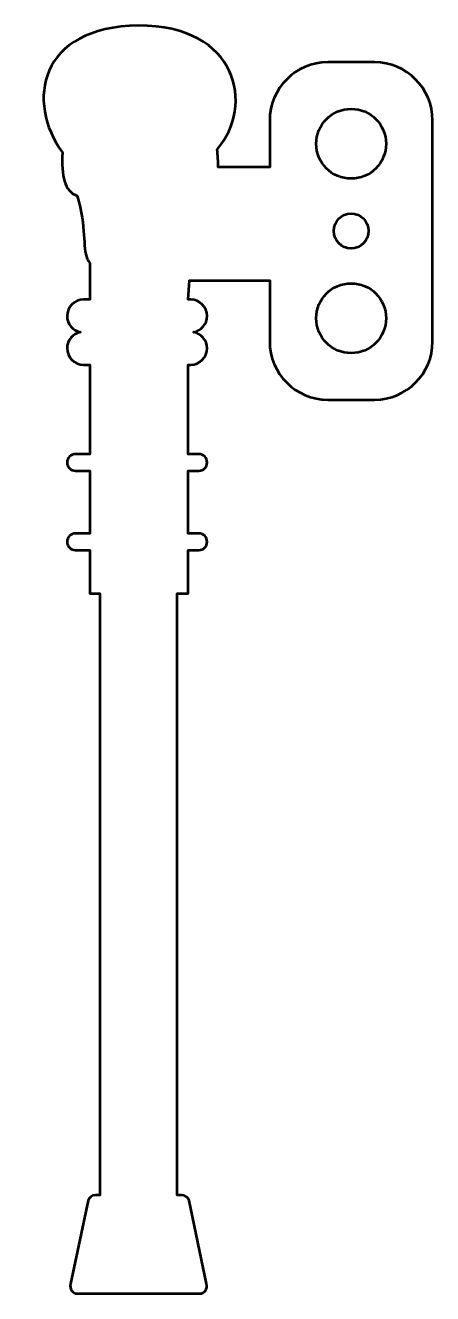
# Model space of a CAD drawing. Header units: centimetres. Extents: x -11.8 to -8.3, y -15.5 to -4.5.
import ezdxf

# ---------------------------------------------------------------- set-up
doc = ezdxf.new("R2010")
doc.units = ezdxf.units.CM
doc.header["$MEASUREMENT"] = 0
doc.layers.add('Layer 1', color=7, linetype='Continuous')

msp = doc.modelspace()

# ---------------------------------------------------------------- linework, layer by layer
at = {"layer": 'Layer 1', "lineweight": 53}
for centre, major_axis in [((-9.02889, -5.5658), (0, 0.3)), ((-9.02889, -5.5658), (0, 0.3)), ((-9.02889, -6.3158), (0, 0.15)), ((-9.02889, -7.0658), (0, 0.3)), ((-9.02889, -7.0658), (0, 0.3))]:
    msp.add_ellipse(centre, major_axis=major_axis, ratio=1, dxfattribs=at)
msp.add_open_spline([(-9.72889, -7.2658), (-9.72889, -7.2658), (-9.72889, -6.74128), (-9.72889, -6.74128), (-9.72889, -6.74128), (-9.72889, -6.74128), (-10.41873, -6.74128), (-10.41873, -6.74128), (-10.41873, -6.74128), (-10.41873, -6.74128), (-10.42911, -6.90556), (-10.42911, -6.90556), (-10.42911, -6.90556), (-10.42911, -6.90556), (-10.40726, -6.90556), (-10.40726, -6.90556), (-10.40726, -6.90556), (-10.32973, -6.90556), (-10.26627, -6.96899), (-10.26627, -7.04656), (-10.26627, -7.04656), (-10.26627, -7.11568), (-10.31669, -7.1736), (-10.38255, -7.18538), (-10.38255, -7.18538), (-10.31669, -7.19715), (-10.26627, -7.25507), (-10.26627, -7.32419), (-10.26627, -7.32419), (-10.26627, -7.40175), (-10.32973, -7.46519), (-10.40726, -7.46519), (-10.40726, -7.46519), (-10.40726, -7.46519), (-10.42911, -7.46519), (-10.42911, -7.46519), (-10.42911, -7.46519), (-10.42911, -7.46519), (-10.42911, -8.23388), (-10.42911, -8.23388), (-10.42911, -8.23388), (-10.42911, -8.23388), (-10.33784, -8.23388), (-10.33784, -8.23388), (-10.33784, -8.23388), (-10.29848, -8.23388), (-10.26628, -8.26607), (-10.26628, -8.30542), (-10.26628, -8.30542), (-10.26628, -8.3448), (-10.29848, -8.37699), (-10.33784, -8.37699), (-10.33784, -8.37699), (-10.33784, -8.37699), (-10.42911, -8.37699), (-10.42911, -8.37699), (-10.42911, -8.37699), (-10.42911, -8.37699), (-10.42911, -8.91582), (-10.42911, -8.91582), (-10.42911, -8.91582), (-10.42911, -8.91582), (-10.33784, -8.91582), (-10.33784, -8.91582), (-10.33784, -8.91582), (-10.29848, -8.91582), (-10.26628, -8.94802), (-10.26628, -8.98739), (-10.26628, -8.98739), (-10.26628, -9.02677), (-10.29848, -9.05897), (-10.33784, -9.05897), (-10.33784, -9.05897), (-10.33784, -9.05897), (-10.42911, -9.05897), (-10.42911, -9.05897), (-10.42911, -9.05897), (-10.42911, -9.05897), (-10.42911, -9.43124), (-10.42911, -9.43124), (-10.42911, -9.43124), (-10.42911, -9.43124), (-10.52455, -9.43124), (-10.52455, -9.43124), (-10.52455, -9.43124), (-10.52455, -9.43124), (-10.52455, -14.60436), (-10.52455, -14.60436), (-10.52455, -14.60436), (-10.52455, -14.60436), (-10.48577, -14.60436), (-10.48577, -14.60436), (-10.48577, -14.60436), (-10.45561, -14.60436), (-10.42683, -14.62392), (-10.42167, -14.64842), (-10.42167, -14.64842), (-10.42167, -14.64842), (-10.27083, -15.36597), (-10.27083, -15.36597), (-10.27083, -15.36597), (-10.26119, -15.41168), (-10.2881, -15.45024), (-10.33091, -15.45024), (-10.33091, -15.45024), (-10.33091, -15.45024), (-11.37988, -15.45024), (-11.37988, -15.45024), (-11.37988, -15.45024), (-11.42267, -15.45024), (-11.44957, -15.41168), (-11.43997, -15.36597), (-11.43997, -15.36597), (-11.43997, -15.36597), (-11.2891, -14.64842), (-11.2891, -14.64842), (-11.2891, -14.64842), (-11.28397, -14.62392), (-11.25516, -14.60436), (-11.22502, -14.60436), (-11.22502, -14.60436), (-11.22502, -14.60436), (-11.18725, -14.60436), (-11.18725, -14.60436), (-11.18725, -14.60436), (-11.18725, -14.60436), (-11.18725, -9.43124), (-11.18725, -9.43124), (-11.18725, -9.43124), (-11.18725, -9.43124), (-11.27394, -9.43124), (-11.27394, -9.43124), (-11.27394, -9.43124), (-11.27394, -9.43124), (-11.27394, -9.05897), (-11.27394, -9.05897), (-11.27394, -9.05897), (-11.27394, -9.05897), (-11.39822, -9.05897), (-11.39822, -9.05897), (-11.39822, -9.05897), (-11.43759, -9.05897), (-11.46979, -9.02677), (-11.46979, -8.98739), (-11.46979, -8.98739), (-11.46979, -8.94802), (-11.43759, -8.91582), (-11.39822, -8.91582), (-11.39822, -8.91582), (-11.39822, -8.91582), (-11.27394, -8.91582), (-11.27394, -8.91582), (-11.27394, -8.91582), (-11.27394, -8.91582), (-11.27394, -8.37699), (-11.27394, -8.37699), (-11.27394, -8.37699), (-11.27394, -8.37699), (-11.39822, -8.37699), (-11.39822, -8.37699), (-11.39822, -8.37699), (-11.43759, -8.37699), (-11.46979, -8.3448), (-11.46979, -8.30542), (-11.46979, -8.30542), (-11.46979, -8.26607), (-11.43759, -8.23388), (-11.39822, -8.23388), (-11.39822, -8.23388), (-11.39822, -8.23388), (-11.27394, -8.23388), (-11.27394, -8.23388), (-11.27394, -8.23388), (-11.27394, -8.23388), (-11.27394, -7.46519), (-11.27394, -7.46519), (-11.27394, -7.46519), (-11.27394, -7.46519), (-11.32879, -7.46519), (-11.32879, -7.46519), (-11.32879, -7.46519), (-11.40634, -7.46519), (-11.46979, -7.40175), (-11.46979, -7.32419), (-11.46979, -7.32419), (-11.46979, -7.25507), (-11.41938, -7.19715), (-11.35351, -7.18538), (-11.35351, -7.18538), (-11.41938, -7.1736), (-11.46979, -7.11568), (-11.46979, -7.04656), (-11.46979, -7.04656), (-11.46979, -6.96899), (-11.40634, -6.90556), (-11.32879, -6.90556), (-11.32879, -6.90556), (-11.32879, -6.90556), (-11.27394, -6.90556), (-11.27394, -6.90556), (-11.27394, -6.90556), (-11.27394, -6.90556), (-11.27394, -6.59307), (-11.27394, -6.59307), (-11.27394, -6.59307), (-11.28229, -6.58097), (-11.29013, -6.56837), (-11.29727, -6.55514), (-11.29727, -6.55514), (-11.33761, -6.45347), (-11.30339, -6.28704), (-11.38177, -6.01476), (-11.38177, -6.01476), (-11.49014, -5.97311), (-11.52238, -5.84353), (-11.50872, -5.64233), (-11.50872, -5.64233), (-11.82779, -5.20484), (-11.70984, -4.55978), (-10.85671, -4.54977), (-10.85671, -4.54977), (-10.0027, -4.54832), (-9.85495, -5.2344), (-10.18003, -5.61413), (-10.18003, -5.61413), (-10.17449, -5.66768), (-10.17038, -5.71898), (-10.17023, -5.76627), (-10.17023, -5.76627), (-10.17023, -5.76627), (-9.72889, -5.76627), (-9.72889, -5.76627), (-9.72889, -5.76627), (-9.72889, -5.76627), (-9.72889, -5.3658), (-9.72889, -5.3658), (-9.72889, -5.3658), (-9.72889, -5.08966), (-9.50503, -4.8658), (-9.22889, -4.8658), (-9.22889, -4.8658), (-9.22889, -4.8658), (-8.82889, -4.8658), (-8.82889, -4.8658), (-8.82889, -4.8658), (-8.55275, -4.8658), (-8.32889, -5.08966), (-8.32889, -5.3658), (-8.32889, -5.3658), (-8.32889, -5.3658), (-8.32889, -7.2658), (-8.32889, -7.2658), (-8.32889, -7.2658), (-8.32889, -7.54194), (-8.55275, -7.7658), (-8.82889, -7.7658), (-8.82889, -7.7658), (-8.82889, -7.7658), (-9.22889, -7.7658), (-9.22889, -7.7658), (-9.22889, -7.7658), (-9.50503, -7.7658), (-9.72889, -7.54194), (-9.72889, -7.2658)], degree=3, knots=[0, 0, 0, 0, 0.01492537, 0.01492537, 0.01492537, 0.01492537, 0.02985075, 0.02985075, 0.02985075, 0.02985075, 0.04477612, 0.04477612, 0.04477612, 0.04477612, 0.05970149, 0.05970149, 0.05970149, 0.05970149, 0.07462687, 0.07462687, 0.07462687, 0.07462687, 0.08955224, 0.08955224, 0.08955224, 0.08955224, 0.10447761, 0.10447761, 0.10447761, 0.10447761, 0.11940299, 0.11940299, 0.11940299, 0.11940299, 0.13432836, 0.13432836, 0.13432836, 0.13432836, 0.14925373, 0.14925373, 0.14925373, 0.14925373, 0.1641791, 0.1641791, 0.1641791, 0.1641791, 0.17910448, 0.17910448, 0.17910448, 0.17910448, 0.19402985, 0.19402985, 0.19402985, 0.19402985, 0.20895522, 0.20895522, 0.20895522, 0.20895522, 0.2238806, 0.2238806, 0.2238806, 0.2238806, 0.23880597, 0.23880597, 0.23880597, 0.23880597, 0.25373134, 0.25373134, 0.25373134, 0.25373134, 0.26865672, 0.26865672, 0.26865672, 0.26865672, 0.28358209, 0.28358209, 0.28358209, 0.28358209, 0.29850746, 0.29850746, 0.29850746, 0.29850746, 0.31343284, 0.31343284, 0.31343284, 0.31343284, 0.32835821, 0.32835821, 0.32835821, 0.32835821, 0.34328358, 0.34328358, 0.34328358, 0.34328358, 0.35820896, 0.35820896, 0.35820896, 0.35820896, 0.37313433, 0.37313433, 0.37313433, 0.37313433, 0.3880597, 0.3880597, 0.3880597, 0.3880597, 0.40298507, 0.40298507, 0.40298507, 0.40298507, 0.41791045, 0.41791045, 0.41791045, 0.41791045, 0.43283582, 0.43283582, 0.43283582, 0.43283582, 0.44776119, 0.44776119, 0.44776119, 0.44776119, 0.46268657, 0.46268657, 0.46268657, 0.46268657, 0.47761194, 0.47761194, 0.47761194, 0.47761194, 0.49253731, 0.49253731, 0.49253731, 0.49253731, 0.50746269, 0.50746269, 0.50746269, 0.50746269, 0.52238806, 0.52238806, 0.52238806, 0.52238806, 0.53731343, 0.53731343, 0.53731343, 0.53731343, 0.55223881, 0.55223881, 0.55223881, 0.55223881, 0.56716418, 0.56716418, 0.56716418, 0.56716418, 0.58208955, 0.58208955, 0.58208955, 0.58208955, 0.59701493, 0.59701493, 0.59701493, 0.59701493, 0.6119403, 0.6119403, 0.6119403, 0.6119403, 0.62686567, 0.62686567, 0.62686567, 0.62686567, 0.64179104, 0.64179104, 0.64179104, 0.64179104, 0.65671642, 0.65671642, 0.65671642, 0.65671642, 0.67164179, 0.67164179, 0.67164179, 0.67164179, 0.68656716, 0.68656716, 0.68656716, 0.68656716, 0.70149254, 0.70149254, 0.70149254, 0.70149254, 0.71641791, 0.71641791, 0.71641791, 0.71641791, 0.73134328, 0.73134328, 0.73134328, 0.73134328, 0.74626866, 0.74626866, 0.74626866, 0.74626866, 0.76119403, 0.76119403, 0.76119403, 0.76119403, 0.7761194, 0.7761194, 0.7761194, 0.7761194, 0.79104478, 0.79104478, 0.79104478, 0.79104478, 0.80597015, 0.80597015, 0.80597015, 0.80597015, 0.82089552, 0.82089552, 0.82089552, 0.82089552, 0.8358209, 0.8358209, 0.8358209, 0.8358209, 0.85074627, 0.85074627, 0.85074627, 0.85074627, 0.86567164, 0.86567164, 0.86567164, 0.86567164, 0.88059701, 0.88059701, 0.88059701, 0.88059701, 0.89552239, 0.89552239, 0.89552239, 0.89552239, 0.91044776, 0.91044776, 0.91044776, 0.91044776, 0.92537313, 0.92537313, 0.92537313, 0.92537313, 0.94029851, 0.94029851, 0.94029851, 0.94029851, 0.95522388, 0.95522388, 0.95522388, 0.95522388, 0.97014925, 0.97014925, 0.97014925, 0.97014925, 1, 1, 1, 1], dxfattribs=at)

doc.saveas('drawing.dxf')
